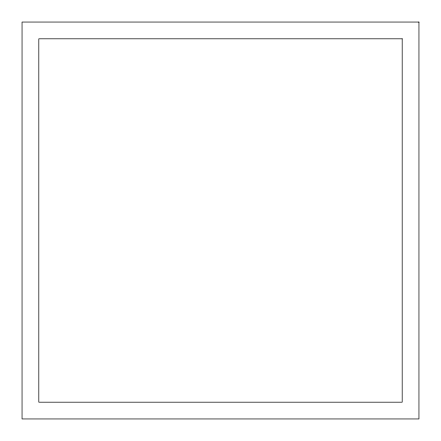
<?xml version="1.0" encoding="UTF-8"?>
<svg xmlns="http://www.w3.org/2000/svg" width="441" height="441" viewBox="0 0 441 441"><rect width="100%" height="100%" fill="white"/><g stroke="black" fill="none" stroke-linecap="round" stroke-linejoin="round"><path stroke-width="0.66" d="M418.95 22.05L22.05 22.05L22.05 418.95L418.95 418.95L418.95 22.05M402.181 38.819L38.819 38.819L38.819 402.181L402.181 402.181L402.181 38.819"/></g></svg>
